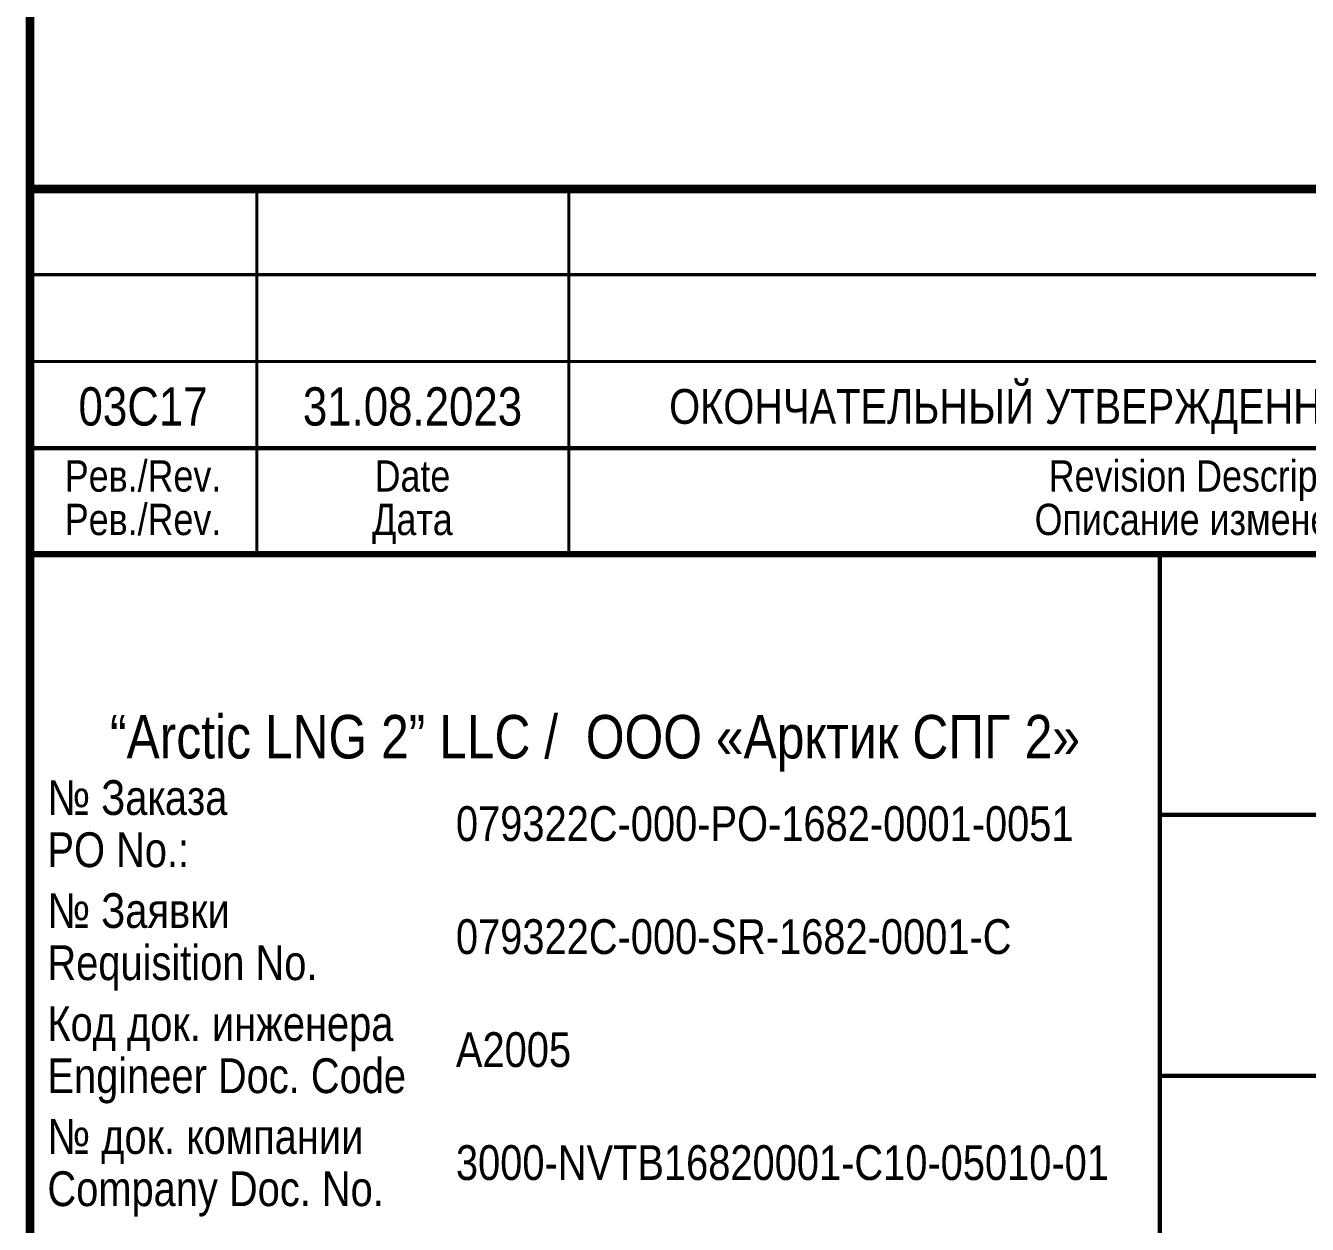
# Model space of a CAD drawing. Extents: x 0 to 841, y 0 to 594.
# Drawn here: x 650.7 to 724.5, y 66.4 to 135.4 of the extents above; entities that cross this region are included whole.
import ezdxf
from ezdxf.enums import TextEntityAlignment as Align

# ---------------------------------------------------------------- set-up
doc = ezdxf.new("R2010")
doc.units = 0
doc.header["$LTSCALE"] = 20
doc.header["$MEASUREMENT"] = 0
doc.layers.add('BORDER', color=7, linetype='Continuous', lineweight=50)
doc.layers.add('TITLE BLOCK', color=7, linetype='Continuous', lineweight=25)
doc.layers.add('BORDER_TEXT', color=7, linetype='Continuous')
doc.layers.add('TITLE_TEXT', color=7, linetype='Continuous')
doc.styles.add('EUR_STD', font='ARIALN.TTF')
doc.styles.add('RUX_STD', font='ARIALN.TTF')
doc.styles.add('Text TECHNIP', font='ARIALN.TTF')
doc.styles.add('стиль1', font='ARIALN.TTF')

# ---------------------------------------------------------------- blocks, each defined once
blk = doc.blocks.new('BDR_TitleBlock')
for points, const_width in [([(-185, 100), (0, 100)], 0.35), ([(-120, 85), (0, 85)], 0.25), ([(-120, 70), (0, 70)], 0.25)]:
    blk.add_lwpolyline(points, dxfattribs=dict(const_width=const_width))
at = {"layer": 'BORDER', "const_width": 0.5}
blk.add_lwpolyline([(-185, 121), (0, 121), (0, 0), (-185.005, 0)], close=True, dxfattribs=at)
at = {"layer": 'BORDER', "lineweight": 50, "const_width": 0.18}
for points in [[(-171.952, 121.093), (-171.952, 100.093)], [(-154, 121.093), (-154, 100.093)]]:
    blk.add_lwpolyline(points, dxfattribs=at)
at = {"layer": 'BORDER', "linetype": 'Continuous', "lineweight": 20, "const_width": 0.18}
for points in [[(-185, 116.082), (-0.002, 116.082)], [(-185, 111.082), (-0.002, 111.082)]]:
    blk.add_lwpolyline(points, dxfattribs=at)
at = {"layer": 'BORDER', "color": 0, "const_width": 0.25}
for points in [[(-185, 106.093), (-0.002, 106.093)], [(-120, -0.167), (-120, 100)]]:
    blk.add_lwpolyline(points, dxfattribs=at)
for s, style, p in [('№ Заказа', 'Text TECHNIP', (-184, 86)), ('PO No.:', 'Text TECHNIP', (-184, 83)), ('№ Заявки', 'Text TECHNIP', (-184, 79.5)), ('Requisition No.', 'Text TECHNIP', (-184, 76.5)), ('Код док. инженера', 'Text TECHNIP', (-184, 73)), ('Engineer Doc. Code', 'Text TECHNIP', (-184, 70)), ('№ док. компании ', 'RUX_STD', (-184, 66.5)), ('Company Doc. No.', 'RUX_STD', (-184, 63.5))]:
    blk.add_text(s, height=2, dxfattribs=dict(style=style)).set_placement(p, align=Align.MIDDLE_LEFT)
at = {"layer": 'BORDER_TEXT', "style": 'стиль1'}
for s, p in [('Рев./Rev.', (-178.5, 104.5)), ('Revision Description', (-117, 104.5)), ('Date', (-163, 104.5)), ('Рев./Rev.', (-178.5, 102)), ('Дата', (-163, 102)), ('Описание изменения', (-117, 102))]:
    blk.add_text(s, height=1.8, dxfattribs=at).set_placement(p, align=Align.MIDDLE_CENTER)
at = {"layer": 'BORDER_TEXT', "style": 'EUR_STD'}
blk.add_attdef('GOST_NR', text='', height=3.5, dxfattribs=at).set_placement((-60, 50), align=Align.MIDDLE_CENTER)
at = {"layer": 'TITLE BLOCK', "style": 'Text TECHNIP'}
blk.add_text('“Arctic LNG 2” LLC /  ООО «Арктик СПГ 2»', height=2.5, dxfattribs=at).set_placement((-152.5, 89.5), align=Align.MIDDLE_CENTER)
blk = doc.blocks.new('BDR_TitleBlock_Info')
at = {"style": 'EUR_STD'}
for tag, p in [('TECHNIP_PO_NR', (675.5, 89.5)), ('LINELIST_LYNX_REQ_NR01', (675.5, 83)), ('ENG_DOC_CODE', (675.5, 76.5))]:
    blk.add_attdef(tag, text='', height=2, dxfattribs=at).set_placement(p, align=Align.MIDDLE_LEFT)
blk.add_attdef('CONTR_DOCNR', text='', height=2.5, dxfattribs=at).set_placement((811, 79.5), align=Align.MIDDLE_CENTER)
at = {"layer": 'BORDER_TEXT', "style": 'Text TECHNIP'}
blk.add_attdef('LINELIST_LYNX_TECHNIP_DOC_NR01', text='', height=2, dxfattribs=at).set_placement((675.5, 70), align=Align.MIDDLE_LEFT)
at = {"layer": 'BORDER_TEXT'}
for tag, height, style, p in [('SCALE', 2.5, 'Text TECHNIP', (823.5, 66.5)), ('DOC_CLASS', 2.5, 'Text TECHNIP', (792.5, 64.5)), ('REVISION', 2.5, 'Text TECHNIP', (805.5, 64.5)), ('TECHNIP_SHT', 2, 'Text TECHNIP', (677, 63.5)), ('TECHNIP_TTL_SHTS', 2, 'Text TECHNIP', (682.5, 63.5)), ('RUSCALE', 2.5, 'EUR_STD', (823.5, 63)), ('RUSHEET', 2.5, 'EUR_STD', (808.5, 24.5)), ('RUSHTS', 2.5, 'EUR_STD', (826, 24.5))]:
    blk.add_attdef(tag, text='', height=height, dxfattribs=dict(at, style=style)).set_placement(p, align=Align.MIDDLE_CENTER)
blk = doc.blocks.new('EUR_BDR_GENERAL_NOTE')
at = {"layer": 'BORDER', "const_width": 0.5}
blk.add_lwpolyline([(-185, -151), (0, -151), (0, 0), (-185, 0)], close=True, dxfattribs=at)
blk = doc.blocks.new('REV_TABLE')
at = {"layer": 'BORDER_TEXT', "style": 'EUR_STD'}
for tag, height, p in [('REV-NO03', 2.2, (6.5, 18.49)), ('REV-DATE03', 2.2, (22, 18.49)), ('REV-DESC03', 2, (68, 18.49)), ('REV-BY03', 2.2, (115, 18.49)), ('REV-CHK03', 2.2, (135, 18.49)), ('REV-APP03', 2.2, (155, 18.49)), ('REV-AUTH03', 2.2, (175, 18.49)), ('REV-NO02', 2.2, (6.5, 13.49)), ('REV-DATE02', 2.2, (22, 13.49)), ('REV-DESC02', 2, (68, 13.49)), ('REV-BY02', 2.2, (115, 13.49)), ('REV-CHK02', 2.2, (135, 13.49)), ('REV-APP02', 2.2, (155, 13.49)), ('REV-AUTH02', 2.2, (175, 13.49)), ('REV-NO01', 2.2, (6.5, 8.5)), ('REV-DATE01', 2.2, (22, 8.5)), ('REV-BY01', 2.2, (115, 8.5)), ('REV-CHK01', 2.2, (135, 8.5)), ('REV-APP01', 2.2, (155, 8.5)), ('REV-AUTH01', 2.2, (175, 8.5)), ('REV-DESC01', 2, (68, 8.5))]:
    blk.add_attdef(tag, text='', height=height, dxfattribs=at).set_placement(p, align=Align.MIDDLE_CENTER)

msp = doc.modelspace()

# ---------------------------------------------------------------- block references
ref = msp.add_blockref('REV_TABLE', (651.001, 105))
ref.add_attrib('REV-NO01', '03C17', dxfattribs={"layer": 'BORDER_TEXT', "height": 2.2, "style": 'EUR_STD'}).set_placement((657.501, 113.5), align=Align.MIDDLE_CENTER)
ref.add_attrib('REV-DATE01', '31.08.2023', dxfattribs={"layer": 'BORDER_TEXT', "height": 2.2, "style": 'EUR_STD'}).set_placement((673.001, 113.5), align=Align.MIDDLE_CENTER)
ref.add_attrib('REV-DESC01', 'ОКОНЧАТЕЛЬНЫЙ УТВЕРЖДЕННЫЙ / CERTIFIED FINAL', dxfattribs={"layer": 'BORDER_TEXT', "height": 2, "style": 'EUR_STD'}).set_placement((719.001, 113.5), align=Align.MIDDLE_CENTER)
at = {"layer": 'BORDER'}
for name, p in [('EUR_BDR_GENERAL_NOTE', (836, 277)), ('BDR_TitleBlock', (836, 5))]:
    msp.add_blockref(name, p, dxfattribs=at)
at = {"layer": 'TITLE_TEXT'}
ref = msp.add_blockref('BDR_TitleBlock_Info', (0, 0), dxfattribs=at)
ref.add_attrib('TECHNIP_PO_NR', '079322C-000-PO-1682-0001-0051', dxfattribs={"layer": '0', "height": 2, "style": 'EUR_STD'}).set_placement((675.5, 89.5), align=Align.MIDDLE_LEFT)
ref.add_attrib('LINELIST_LYNX_REQ_NR01', '079322C-000-SR-1682-0001-C', dxfattribs={"layer": '0', "height": 2, "style": 'EUR_STD'}).set_placement((675.5, 83), align=Align.MIDDLE_LEFT)
ref.add_attrib('ENG_DOC_CODE', 'A2005', dxfattribs={"layer": '0', "height": 2, "style": 'EUR_STD'}).set_placement((675.5, 76.5), align=Align.MIDDLE_LEFT)
ref.add_attrib('LINELIST_LYNX_TECHNIP_DOC_NR01', '3000-NVTB16820001-C10-05010-01', dxfattribs={"layer": 'BORDER_TEXT', "height": 2, "style": 'Text TECHNIP'}).set_placement((675.5, 70), align=Align.MIDDLE_LEFT)

doc.saveas('drawing.dxf')
